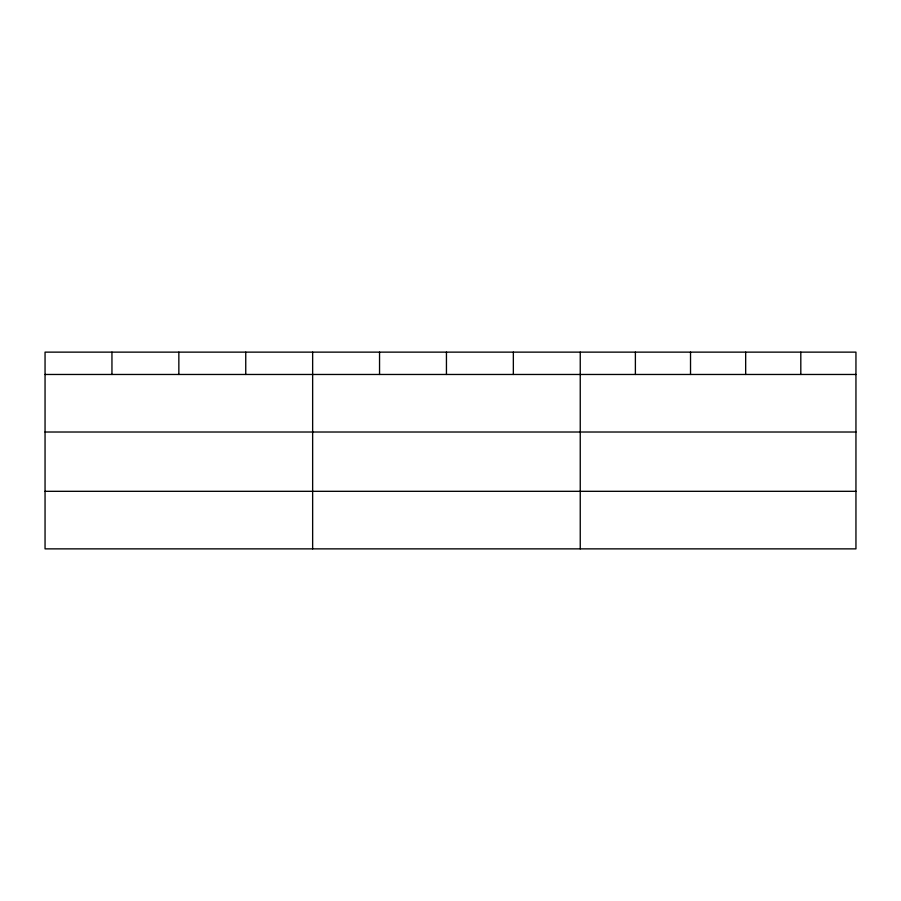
<?xml version="1.0" encoding="UTF-8"?>
<svg xmlns="http://www.w3.org/2000/svg" width="901" height="901" viewBox="0 0 901 901"><rect width="100%" height="100%" fill="white"/><g stroke="black" fill="none" stroke-linecap="round" stroke-linejoin="round"><path stroke-width="1.35" d="M855.95 432.018L855.95 352.133L45.05 352.133L45.05 548.867L855.95 548.867L855.95 432.018L45.05 432.018M45.05 374.467L855.95 374.467M45.05 491.315L855.95 491.315M800.809 352.133L800.809 374.467M745.668 352.133L745.668 374.467M690.526 352.133L690.526 374.467M635.385 352.133L635.385 374.467M580.244 352.133L580.244 548.867M513.345 352.133L513.345 374.467M446.445 352.133L446.445 374.467M379.546 352.133L379.546 374.467M312.647 352.133L312.647 548.867M245.748 352.133L245.748 374.467M178.849 352.133L178.849 374.467M111.949 352.133L111.949 374.467"/></g></svg>
